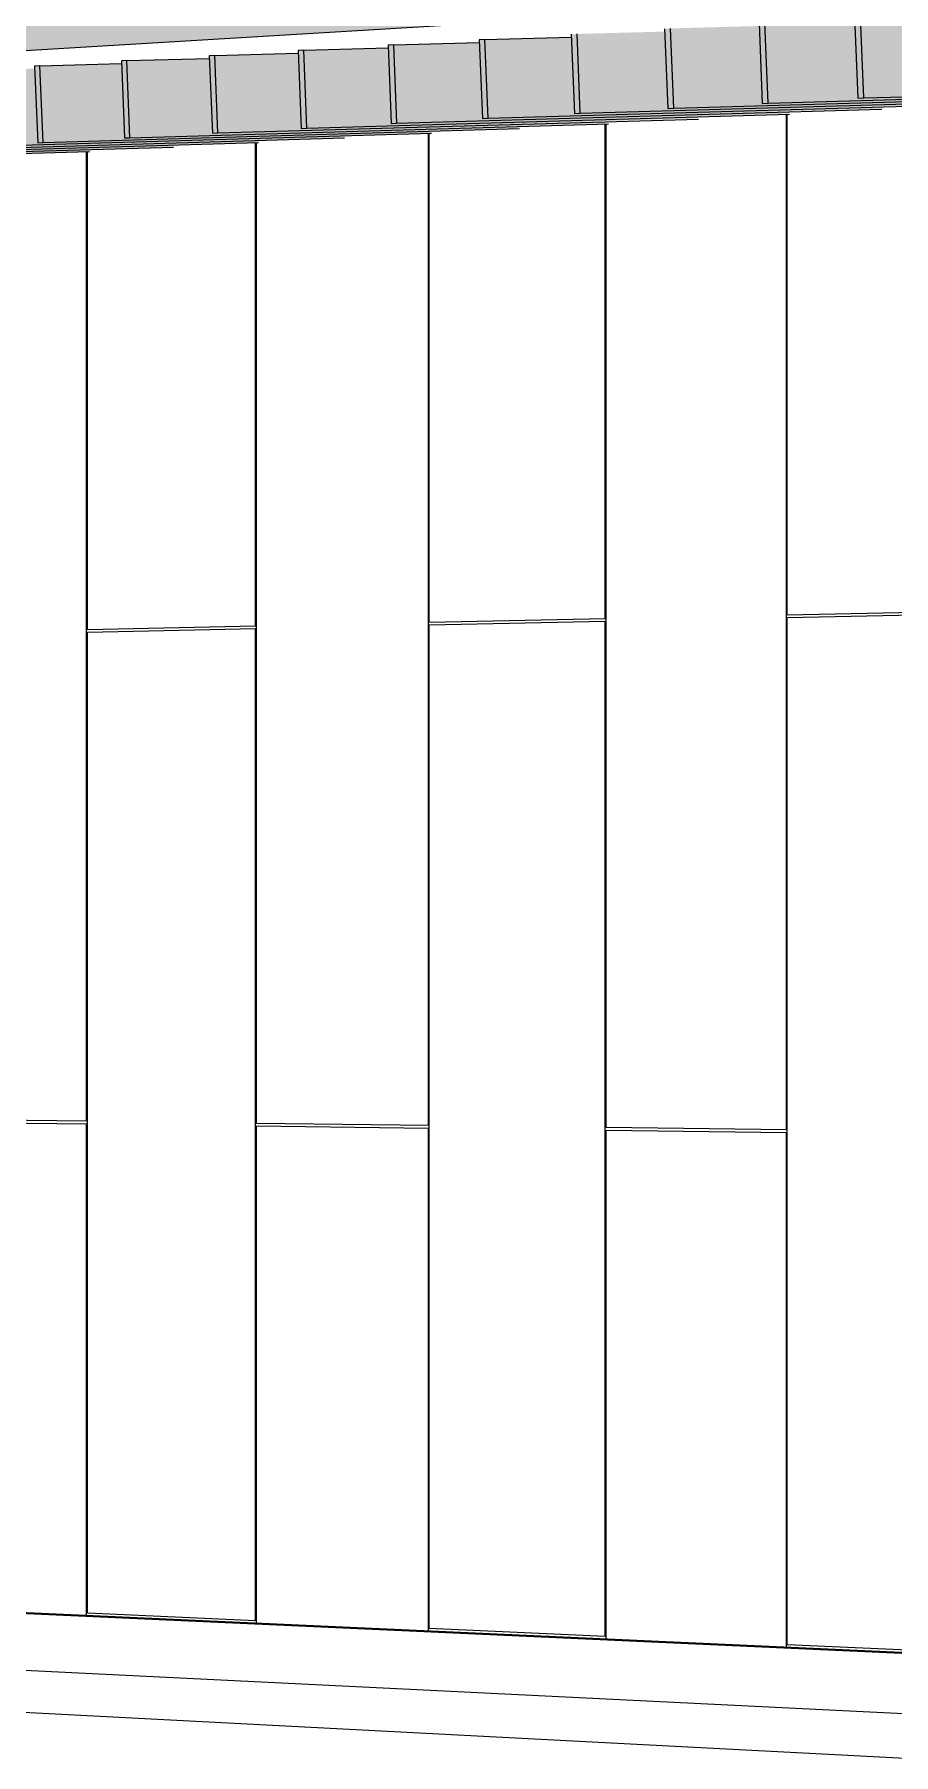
# Model space of a CAD drawing. Header units: inches. Extents: x 31213 to 31218, y -65 to 66.
# Drawn here: x 31214.6632 to 31214.6923, y 65.9726 to 66.0307 of the extents above; entities that cross this region are included whole.
import ezdxf

# ---------------------------------------------------------------- set-up
doc = ezdxf.new("R2010")
doc.units = ezdxf.units.IN
doc.header["$MEASUREMENT"] = 0
for name, color, linetype, lineweight in [('A-ROOF', 132, 'Continuous', 13), ('A-WALL-PATT', 111, 'Continuous', 13), ('C-BLDG-PADS', 91, 'Continuous', 9), ('C-TOPO', 7, 'Continuous', 9), ('Conc', 7, 'Continuous', 9), ('L-SITE-WALL', 31, 'Continuous', 13), ('S-BEAM', 12, 'Continuous', 9)]:
    doc.layers.add(name, color=color, linetype=linetype, lineweight=lineweight)

# ---------------------------------------------------------------- blocks, each defined once
blk = doc.blocks.new('FP_43-Looking North West')
at = {"layer": 'A-WALL-PATT', "lineweight": 9}
for p, q in [((-3323.192167, 65.993691), (-3323.192167, 66.028014)), ((-3323.192135, 66.011087), (-3323.192135, 66.028015)), ((-3323.204259, 65.993836), (-3323.204259, 66.027369)), ((-3323.204229, 66.010832), (-3323.204229, 66.02737)), ((-3323.198284, 66.010957), (-3323.198284, 66.027688)), ((-3323.198252, 65.993764), (-3323.198252, 66.027689)), ((-3323.215807, 65.993975), (-3323.215807, 66.026753)), ((-3323.215778, 66.010588), (-3323.215778, 66.026754)), ((-3323.210099, 66.010708), (-3323.210099, 66.027058)), ((-3323.210069, 65.993906), (-3323.210069, 66.027058)), ((-3323.198284, 66.010957), (-3323.204229, 66.010832)), ((-3323.198284, 66.010868), (-3323.204229, 66.010744)), ((-3323.198284, 65.976571), (-3323.198284, 66.010868)), ((-3323.185905, 66.011218), (-3323.192135, 66.011087)), ((-3323.185905, 66.011127), (-3323.192135, 66.010997)), ((-3323.192135, 65.976294), (-3323.192135, 66.010997)), ((-3323.210099, 66.010708), (-3323.215778, 66.010588)), ((-3323.210099, 66.010621), (-3323.215778, 66.010502)), ((-3323.215778, 65.977361), (-3323.215778, 66.010502)), ((-3323.210099, 65.977105), (-3323.210099, 66.010621)), ((-3323.204229, 65.97684), (-3323.204229, 66.010744)), ((-3323.215807, 65.993975), (-3323.22136, 65.994042)), ((-3323.22136, 65.993956), (-3323.215807, 65.993889)), ((-3323.215807, 65.977276), (-3323.215807, 65.993889)), ((-3323.204259, 65.993836), (-3323.210069, 65.993906)), ((-3323.210069, 65.993819), (-3323.204259, 65.993748)), ((-3323.210069, 65.977016), (-3323.210069, 65.993819)), ((-3323.204259, 65.976753), (-3323.204259, 65.993748)), ((-3323.192167, 65.993691), (-3323.198252, 65.993764)), ((-3323.198252, 65.993675), (-3323.192167, 65.993601)), ((-3323.198252, 65.976481), (-3323.198252, 65.993675)), ((-3323.192167, 65.976205), (-3323.192167, 65.993601)), ((-3323.215778, 65.977361), (-3323.210099, 65.977105)), ((-3323.204229, 65.97684), (-3323.198284, 65.976571)), ((-3323.192135, 65.976294), (-3323.185905, 65.976013))]:
    blk.add_line(p, q, dxfattribs=at)

msp = doc.modelspace()

# ---------------------------------------------------------------- hatches: boundary and pattern name
at = {"layer": 'A-ROOF'}
msp.add_hatch(color=256, dxfattribs=at).paths.add_polyline_path([(31214.638634, 66.028694), (31214.953069, 66.047685), (31214.941522, 66.047438), (31214.941522, 66.048587), (31214.638634, 66.029671), (31214.638634, 66.028827)], flags=0)
at = {"layer": 'S-BEAM'}
for points in [[(31214.691052, 66.028556), (31214.691254, 66.028567), (31214.691143, 66.031299), (31214.690941, 66.031287), (31214.691042, 66.028817)], [(31214.691254, 66.028567), (31214.708003, 66.029045), (31214.708003, 66.029124), (31214.694312, 66.028733), (31214.694201, 66.031382), (31214.691143, 66.031299), (31214.691244, 66.028817)], [(31214.681482, 66.028038), (31214.681677, 66.028048), (31214.681567, 66.030731), (31214.681373, 66.030719), (31214.68145, 66.028819)], [(31214.681677, 66.028048), (31214.698202, 66.028522), (31214.698202, 66.028598), (31214.684624, 66.028209), (31214.684514, 66.030811), (31214.681567, 66.030731), (31214.681645, 66.028818)], [(31214.684633, 66.028208), (31214.68483, 66.028219), (31214.684721, 66.030918), (31214.684523, 66.030906), (31214.684608, 66.028818)], [(31214.68483, 66.028219), (31214.701429, 66.028694), (31214.701429, 66.028771), (31214.687814, 66.028382), (31214.687704, 66.030999), (31214.684721, 66.030918), (31214.684806, 66.028818)], [(31214.687823, 66.028381), (31214.688023, 66.028392), (31214.687912, 66.031107), (31214.687713, 66.031095), (31214.687805, 66.028817)], [(31214.688023, 66.028392), (31214.704696, 66.028868), (31214.704696, 66.028946), (31214.691043, 66.028556), (31214.690932, 66.031189), (31214.687912, 66.031107), (31214.688005, 66.028817)], [(31214.669435, 66.027385), (31214.685671, 66.027882), (31214.685671, 66.027925), (31214.672244, 66.027539), (31214.672136, 66.030082), (31214.669327, 66.030005), (31214.669376, 66.028821)], [(31214.672253, 66.027538), (31214.672441, 66.027548), (31214.672333, 66.030183), (31214.672145, 66.030172), (31214.6722, 66.02882)], [(31214.672441, 66.027548), (31214.688748, 66.02804), (31214.688748, 66.02809), (31214.675283, 66.027703), (31214.675175, 66.030261), (31214.672333, 66.030183), (31214.672389, 66.02882)], [(31214.675292, 66.027702), (31214.675483, 66.027713), (31214.675374, 66.030363), (31214.675184, 66.030352), (31214.675247, 66.02882)], [(31214.675483, 66.027713), (31214.691862, 66.028211), (31214.691862, 66.028257), (31214.67836, 66.02787), (31214.678251, 66.030442), (31214.675374, 66.030363), (31214.675437, 66.02882)], [(31214.678369, 66.027869), (31214.678561, 66.027879), (31214.678452, 66.030546), (31214.67826, 66.030535), (31214.67833, 66.028819)], [(31214.678561, 66.027879), (31214.695013, 66.028383), (31214.695013, 66.028426), (31214.681473, 66.028038), (31214.681364, 66.030626), (31214.678452, 66.030546), (31214.678523, 66.028819)], [(31214.660626, 66.026909), (31214.676651, 66.027388), (31214.676651, 66.027441), (31214.663338, 66.027056), (31214.663231, 66.029557), (31214.66052, 66.029482), (31214.660547, 66.028823)], [(31214.663347, 66.027056), (31214.663528, 66.027066), (31214.663422, 66.029654), (31214.66324, 66.029644), (31214.663274, 66.028822)], [(31214.663528, 66.027066), (31214.679623, 66.027551), (31214.679623, 66.027601), (31214.666272, 66.027215), (31214.666165, 66.02973), (31214.663422, 66.029654), (31214.663456, 66.028822)], [(31214.66628, 66.027215), (31214.666464, 66.027225), (31214.666357, 66.029829), (31214.666174, 66.029818), (31214.666214, 66.028822)], [(31214.666464, 66.027225), (31214.682629, 66.027715), (31214.682629, 66.027762), (31214.66924, 66.027376), (31214.669133, 66.029905), (31214.666357, 66.029829), (31214.666398, 66.028822)], [(31214.669249, 66.027375), (31214.669435, 66.027385), (31214.669327, 66.030005), (31214.669142, 66.029994), (31214.66919, 66.028821)], [(31214.652119, 66.026448), (31214.667937, 66.026911), (31214.667937, 66.026974), (31214.654738, 66.026591), (31214.654633, 66.02905), (31214.652014, 66.028978), (31214.652021, 66.028825)], [(31214.654922, 66.0266), (31214.670809, 66.027068), (31214.670809, 66.027128), (31214.657572, 66.026744), (31214.657466, 66.029217), (31214.654817, 66.029144), (31214.65483, 66.028824)], [(31214.657758, 66.026753), (31214.673713, 66.027227), (31214.673713, 66.027284), (31214.660438, 66.026899), (31214.660332, 66.029386), (31214.657652, 66.029312), (31214.657672, 66.028823)], [(31214.649348, 66.026298), (31214.665098, 66.026756), (31214.665098, 66.026821), (31214.651937, 66.026439), (31214.651833, 66.028885), (31214.649244, 66.028813), (31214.649245, 66.028775)]]:
    msp.add_hatch(color=256, dxfattribs=at).paths.add_polyline_path(points, flags=0)

# ---------------------------------------------------------------- linework, layer by layer
at = {"layer": 'A-ROOF'}
msp.add_line((31214.953075, 66.047685), (31214.638634, 66.028694), dxfattribs=at)
at = {"layer": 'C-BLDG-PADS'}
msp.add_line((31214.490662, 65.985158), (31215.077508, 65.958531), dxfattribs=at)
at = {"layer": 'C-TOPO'}
for p, q in [((31215.077508, 65.958531), (31214.602502, 65.980083)), ((31214.602502, 65.980083), (31215.077508, 65.958531))]:
    msp.add_line(p, q, dxfattribs=at)
at = {"layer": 'Conc'}
for p, q in [((31215.000605, 65.956392), (31214.461977, 65.984452)), ((31214.628783, 65.977097), (31214.930879, 65.962225))]:
    msp.add_line(p, q, dxfattribs=at)
at = {"layer": 'L-SITE-WALL'}
msp.add_line((31214.653985, 65.977775), (31214.768644, 65.97258), dxfattribs=at)
at = {"layer": 'S-BEAM'}
for p, q in [((31214.690941, 66.031287), (31214.691052, 66.028556)), ((31214.691254, 66.028567), (31214.691143, 66.031299)), ((31214.681373, 66.030719), (31214.681482, 66.028038)), ((31214.681677, 66.028048), (31214.681567, 66.030731)), ((31214.684523, 66.030906), (31214.684633, 66.028208)), ((31214.68483, 66.028219), (31214.684721, 66.030918)), ((31214.687713, 66.031095), (31214.687823, 66.028381)), ((31214.688023, 66.028392), (31214.687912, 66.031107)), ((31214.669327, 66.030005), (31214.67214, 66.030082)), ((31214.672333, 66.030183), (31214.672145, 66.030172)), ((31214.672145, 66.030172), (31214.672253, 66.027538)), ((31214.672333, 66.030183), (31214.675179, 66.030261)), ((31214.672441, 66.027548), (31214.672333, 66.030183)), ((31214.675374, 66.030363), (31214.675184, 66.030352)), ((31214.675184, 66.030352), (31214.675292, 66.027702)), ((31214.675374, 66.030363), (31214.678255, 66.030442)), ((31214.675483, 66.027713), (31214.675374, 66.030363)), ((31214.678452, 66.030546), (31214.67826, 66.030535)), ((31214.67826, 66.030535), (31214.678369, 66.027869)), ((31214.678452, 66.030546), (31214.681367, 66.030626)), ((31214.678561, 66.027879), (31214.678452, 66.030546)), ((31214.663422, 66.029654), (31214.66324, 66.029644)), ((31214.66324, 66.029644), (31214.663347, 66.027056)), ((31214.663422, 66.029654), (31214.666168, 66.02973)), ((31214.663528, 66.027066), (31214.663422, 66.029654)), ((31214.666357, 66.029829), (31214.666174, 66.029818)), ((31214.666174, 66.029818), (31214.66628, 66.027215)), ((31214.666357, 66.029829), (31214.669136, 66.029905)), ((31214.666464, 66.027225), (31214.666357, 66.029829)), ((31214.669327, 66.030005), (31214.669142, 66.029994)), ((31214.669142, 66.029994), (31214.669249, 66.027375)), ((31214.669435, 66.027385), (31214.669327, 66.030005)), ((31214.691254, 66.028567), (31214.708003, 66.029045)), ((31214.678561, 66.027879), (31214.695013, 66.028352)), ((31214.681677, 66.028048), (31214.698202, 66.028522)), ((31214.68483, 66.028219), (31214.701429, 66.028694)), ((31214.687823, 66.028381), (31214.688023, 66.028392)), ((31214.688023, 66.028392), (31214.704696, 66.028868)), ((31214.691052, 66.028556), (31214.691254, 66.028567)), ((31214.669435, 66.027385), (31214.685671, 66.027853)), ((31214.672441, 66.027548), (31214.688748, 66.028018)), ((31214.675483, 66.027713), (31214.691862, 66.028184)), ((31214.678369, 66.027869), (31214.678561, 66.027879)), ((31214.681482, 66.028038), (31214.681677, 66.028048)), ((31214.684633, 66.028208), (31214.68483, 66.028219)), ((31214.657758, 66.026753), (31214.673713, 66.027215)), ((31214.660626, 66.026909), (31214.676651, 66.027372)), ((31214.663528, 66.027066), (31214.679623, 66.027531)), ((31214.66628, 66.027215), (31214.666464, 66.027225)), ((31214.666464, 66.027225), (31214.682629, 66.027691)), ((31214.669249, 66.027375), (31214.669435, 66.027385)), ((31214.672253, 66.027538), (31214.672441, 66.027548)), ((31214.675292, 66.027702), (31214.675483, 66.027713)), ((31214.649348, 66.026298), (31214.665098, 66.026756)), ((31214.652119, 66.026448), (31214.667937, 66.026907)), ((31214.654922, 66.0266), (31214.670809, 66.027061)), ((31214.663347, 66.027056), (31214.663528, 66.027066))]:
    msp.add_line(p, q, dxfattribs=at)

# ---------------------------------------------------------------- block references
at = {"layer": 'L-SITE-WALL', "lineweight": 9}
msp.add_blockref('FP_43-Looking North West', (34537.880803, 0), dxfattribs=at)

doc.saveas('drawing.dxf')
